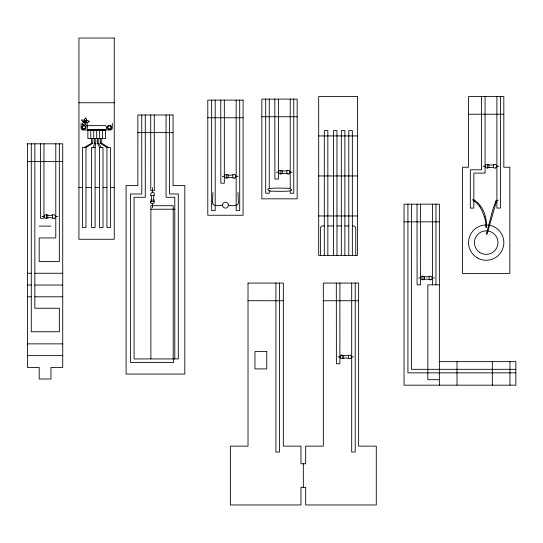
<?xml version="1.0" encoding="UTF-8"?>
<svg xmlns="http://www.w3.org/2000/svg" width="543" height="543" viewBox="0 0 543 543"><rect width="100%" height="100%" fill="white"/><g stroke="black" fill="none" stroke-linecap="round" stroke-linejoin="round"><path stroke-width="0.81" d="M150.879 358.923L150.886 205.716L173.203 205.722L173.203 358.923M261.841 116.752L261.841 99.104L297.15 99.104L297.15 198.833L261.848 198.833L261.841 116.752L297.15 116.752M439.362 361.638L515.85 361.638L515.85 385.177L404.053 385.177L404.053 204.175L439.362 204.175L439.362 385.177M54.205 218.367A5.668 5.668 0 0 1 52.807 218.116L52.148 217.967A8.288 8.288 0 0 0 49.875 217.716A8.288 8.288 0 0 0 47.594 217.96C45.632 219.263 43.209 217.315 44.682 215.204A1.127 1.127 0 0 1 45.279 214.804L45.537 214.763A5.668 5.668 0 0 1 46.936 214.967M52.148 215.116C54.117 213.833 56.54 215.761 55.067 217.886A1.127 1.127 0 0 1 54.463 218.279L54.205 218.327M234.583 178.165A5.668 5.668 0 0 1 233.185 177.907L232.526 177.758A8.288 8.288 0 0 0 230.246 177.507A8.288 8.288 0 0 0 227.972 177.751C226.003 179.054 223.58 177.106 225.053 174.995A1.127 1.127 0 0 1 225.657 174.595L225.915 174.554A5.668 5.668 0 0 1 227.313 174.758L227.972 174.907A8.288 8.288 0 0 0 230.246 175.158A8.288 8.288 0 0 0 232.526 174.914C234.488 173.617 236.911 175.559 235.438 177.676A1.127 1.127 0 0 1 234.841 178.07L234.583 178.118M287.233 173.78L286.582 173.611A8.288 8.288 0 0 0 284.308 173.36A8.288 8.288 0 0 0 282.027 173.604C280.066 174.907 277.636 172.959 279.116 170.841A1.127 1.127 0 0 1 279.713 170.448L279.971 170.4A5.668 5.668 0 0 1 281.369 170.611L282.027 170.76A8.288 8.288 0 0 0 284.308 171.011A8.288 8.288 0 0 0 286.582 170.767C288.543 169.464 290.973 171.412 289.5 173.522A1.127 1.127 0 0 1 288.896 173.923L288.638 173.964M341.452 355.074A5.668 5.668 0 0 1 342.85 355.326L343.509 355.475A8.288 8.288 0 0 0 345.789 355.726A8.288 8.288 0 0 0 348.07 355.482C350.025 354.192 352.455 356.133 350.982 358.244A1.127 1.127 0 0 1 350.378 358.638L350.12 358.685A5.668 5.668 0 0 1 348.721 358.475L348.063 358.326A8.288 8.288 0 0 0 345.789 358.075A8.288 8.288 0 0 0 343.509 358.319C341.547 359.622 339.124 357.674 340.597 355.563A1.127 1.127 0 0 1 341.194 355.163L341.452 355.122M430.843 279.815A5.668 5.668 0 0 1 429.452 279.564L428.794 279.414A8.288 8.288 0 0 0 426.513 279.163A8.288 8.288 0 0 0 424.232 279.407C422.271 280.711 419.848 278.763 421.32 276.652A1.127 1.127 0 0 1 421.925 276.251L422.176 276.211M423.581 276.394L424.239 276.563A8.288 8.288 0 0 0 426.513 276.815A8.288 8.288 0 0 0 428.794 276.57C430.755 275.267 433.178 277.215 431.705 279.333A1.127 1.127 0 0 1 431.108 279.726L430.85 279.774M495.311 168.052A5.668 5.668 0 0 1 493.92 167.801L493.261 167.651A8.288 8.288 0 0 0 490.981 167.4A8.288 8.288 0 0 0 488.7 167.644C486.738 168.948 484.315 167 485.788 164.882A1.127 1.127 0 0 1 486.385 164.488L486.643 164.441A5.668 5.668 0 0 1 488.042 164.651M488.048 164.631L488.7 164.8A8.288 8.288 0 0 0 490.981 165.052A8.288 8.288 0 0 0 493.261 164.807C495.223 163.511 497.646 165.445 496.173 167.563A1.127 1.127 0 0 1 495.576 167.963L495.318 168.004M212.931 192.48L212.693 199.288A48.001 48.001 0 0 1 212.625 200.611C210.928 206.747 218.639 205.994 222.521 205.166M85.95 123.085L85.896 122.799A0.896 0.896 0 0 0 85.563 122.216M95.106 147.492L91.591 147.492L91.611 227.517L95.106 227.517L95.106 147.492L95.785 143.277L95.785 138.567M84.233 122.82L84.396 122.528A0.896 0.896 0 0 1 84.857 122.107M101.772 143.25L108.709 147.492M93.348 147.492L94.604 143.277L94.604 138.567M100.577 138.608L100.543 143.406L106.937 147.492L110.48 147.492L110.48 227.517L106.937 227.517L106.937 147.492M495.888 200.991L493.153 208.634A79.807 79.807 0 0 0 492.487 210.833L486.352 234.087L487.01 234.325L496.064 202.668L495.868 201.039M89.106 121.245L89.045 121.361A1.955 1.955 0 0 1 88.835 121.666L88.495 121.924M84.851 119.107L85.421 118.374A2.179 2.179 0 0 1 85.848 117.94A2.179 2.179 0 0 1 86.14 118.483L86.466 119.351M473.842 200.849L474.412 200.177M88.434 121.971L88.176 122.148A9.883 9.883 0 0 0 87.925 122.331A4.697 4.697 0 0 1 87.688 122.508L87.559 122.575A0.842 0.842 0 0 1 87.07 122.677L87.07 122.67M85.977 147.492L85.977 227.517L82.427 227.517L82.427 147.492L85.977 147.492L92.799 143.277L92.799 138.567M84.206 147.492L91.624 143.277L92.799 143.277M86.581 120.716L86.649 120.695A1.772 1.772 0 0 1 86.9 120.607M270.516 191.116C270.835 191.034 300.808 192.534 288.957 188.319C288.645 188.394 258.909 186.806 270.434 191.116M86.9 120.614L87.233 120.607A3.02 3.02 0 0 1 87.579 120.655L88.529 120.933A7.018 7.018 0 0 0 89.133 121.103M150.744 202.335L150.784 202.593A1.127 1.127 0 0 0 151.178 203.197C153.302 204.663 155.23 202.247 153.947 200.279A8.288 8.288 0 0 1 153.696 197.998A8.288 8.288 0 0 1 153.94 195.724L154.117 195.073A5.668 5.668 0 0 0 154.348 193.668L154.26 193.41A1.127 1.127 0 0 0 153.866 192.806C151.741 191.34 149.814 193.756 151.097 195.724A8.288 8.288 0 0 1 151.348 198.005A8.288 8.288 0 0 1 151.103 200.279L150.927 200.93A5.668 5.668 0 0 0 150.696 202.335M82.353 124.856L82.461 124.856A2.796 2.796 0 0 0 82.882 124.815L84.715 123.967A2.817 2.817 0 0 0 84.993 123.607A2.817 2.817 0 0 0 85.149 124.035L86.649 125.379A2.796 2.796 0 0 0 87.036 125.548L87.138 125.589M150.879 209.245L174.785 209.218M323.329 300.761L358.631 300.713M78.939 102.763L114.24 102.763M468.521 114.234L468.521 96.579L503.829 96.579L503.829 167.237L509.829 167.237L509.829 273.407L462.561 273.407L462.561 167.237L468.521 167.237L468.521 114.234L503.829 114.234M207.786 117.763L243.094 117.763M137.861 132.635L173.054 132.635M318.693 135.933L357.525 135.933M95.785 143.277L94.57 143.25M97.591 138.641L97.591 143.352L98.86 143.359M100.577 143.311L101.751 143.311L101.751 138.608M27.15 143.814L62.73 143.814L62.73 367.401L50.967 367.401L50.967 379.014L39.198 379.014L39.198 367.401L27.428 367.401L27.428 143.814M99.457 147.492L103.007 147.492L103.007 227.517L99.457 227.517L99.457 147.492L97.591 143.352M27.428 161.468L62.73 161.468M483.114 166.226L485.401 166.226M496.56 166.226L498.847 166.226M276.435 172.185L278.729 172.185M289.881 172.185L292.175 172.185M318.693 175.946L357.525 175.946M222.379 176.332L224.673 176.332M235.825 176.332L238.119 176.332M78.939 187.484L82.427 187.484M85.977 187.484L91.611 187.484M95.106 187.484L99.457 187.484M103.007 187.484L106.937 187.484M110.48 187.484L114.24 187.484M151.008 195.385L154.036 195.385M151.137 200.095L153.907 200.095M150.798 201.494L154.246 201.494M318.693 215.958L357.525 215.958M42.001 216.542L44.295 216.542M55.447 216.542L57.741 216.542M404.053 221.829L439.362 221.829M324.293 225.956L322.813 225.956A2.355 2.355 0 0 0 320.458 228.311L320.458 255.38M327.843 225.956L333.477 225.956M336.972 225.956L341.323 225.956M344.873 225.956L348.803 225.956M352.346 225.956L353.405 225.956A2.355 2.355 0 0 1 355.76 228.311L355.76 255.38M39.198 226.112L50.961 226.112M27.428 273.258L31.284 273.258M34.833 273.258L62.73 273.258M418.646 277.989L420.934 277.989M432.092 277.989L434.38 277.989M439.362 284.837L427.836 284.837L427.836 379.706L439.362 379.706M27.428 285.027L31.284 285.027M34.833 285.027L62.73 285.027M27.428 296.797L31.284 296.797M34.833 296.797L62.73 296.797M27.428 343.862L62.73 343.862M27.428 355.631L62.73 355.631M337.916 356.9L340.21 356.9M351.362 356.9L353.656 356.9M515.85 369.321L411.458 369.321L411.458 204.175M515.85 372.851L407.915 372.851L407.915 204.175M248.015 300.713L283.324 300.761M228.406 205.166A2.939 2.939 0 0 1 223.994 207.711A2.939 2.939 0 0 1 223.994 202.614A2.939 2.939 0 0 1 228.406 205.166C232.289 205.994 239.999 206.747 238.309 200.611A48.001 48.001 0 0 1 238.241 199.288L238.004 192.48M83.283 122.094L83.31 122.1A0.842 0.842 0 0 1 82.848 121.863L82.746 121.754A4.697 4.697 0 0 1 82.563 121.517A9.883 9.883 0 0 0 82.427 121.333L81.905 120.607A1.955 1.955 0 0 1 81.789 120.254L81.769 120.173M85.78 122.012L85.943 122.046A0.91 0.91 0 0 0 86.71 121.87L86.751 121.68A0.862 0.862 0 0 0 85.733 121.842M47.594 215.116L46.942 214.947M86.412 120.743L86.439 120.75A2.328 2.328 0 0 0 86.554 119.331M91.563 143.25L91.624 138.567M84.056 120.179L83.737 120.078A3.02 3.02 0 0 0 83.398 120.017L82.407 119.996A7.018 7.018 0 0 1 81.783 119.989M474.358 200.143C483.141 205.845 487.139 217.471 486.48 227.592L485.7 227.571A24.041 24.041 0 0 0 485.137 219.304M85.699 123.159L85.332 122.385M479.761 206.578L481.879 210.385L484.159 216.345M101.229 147.492L98.772 143.352L98.772 138.641M83.893 121.374L83.9 121.225A0.862 0.862 0 0 1 84.81 121.7M290.206 191.034L290.213 193.26L293.763 193.26L293.756 99.104M481.519 96.579L481.58 169.816L470.313 169.816L470.313 208.071L473.842 208.071L473.842 173.102L485.075 173.102L485.075 96.579M417.031 204.175L417.092 284.837L420.587 284.865L420.587 204.175M336.321 283.066L336.389 363.749L339.884 363.776L339.884 357.213M274.819 99.104L274.887 179.034L278.383 179.061L278.383 99.104M220.763 100.109L220.825 183.181L224.327 183.208L224.327 100.109M150.71 114.987L150.791 190.681L154.287 190.681L154.287 114.987M141.73 114.987L141.798 193.987L130.53 193.987L130.53 362.459L173.556 362.459L173.556 358.923M40.399 143.814L40.467 218.306L43.963 218.306L43.963 143.814M509.965 361.638L509.965 385.177M500.429 96.579L500.429 208.071L496.886 208.071L496.886 96.579M493.601 164.712L493.601 167.739M492.318 361.638L492.318 385.177M488.883 164.841L488.883 167.604M487.485 164.502L487.485 167.95M457.009 361.638L457.009 385.177M435.961 204.175L435.961 284.837M432.418 204.175L432.418 284.837M429.133 276.475L429.133 279.502M424.416 276.611L424.416 279.373M423.017 276.272L423.017 279.713M355.237 283.066L355.224 452.007L351.694 452.007L351.694 357.213M352.346 255.38L352.346 130.605L348.803 130.605L348.803 255.38M351.694 283.066L351.694 356.337M348.402 355.387L348.402 358.414M344.873 255.38L344.873 130.605L341.323 130.605L341.323 255.38M343.692 355.522L343.692 358.285M342.294 355.176L342.294 358.624M339.884 283.066L339.884 356.337M336.972 255.38L336.972 130.605L333.477 130.605L333.477 255.38M327.843 255.38L327.843 130.605L324.293 130.605L324.293 255.38M303.327 463.776L303.327 487.309M290.206 99.104L290.206 188.394M286.921 170.672L286.921 173.699M282.211 170.801L282.211 173.563M280.812 170.461L280.812 173.909M279.441 283.066L279.441 452.041L275.912 452.041L275.912 283.066M269.253 99.104L269.253 188.401M269.253 191.034L269.253 193.26L265.703 193.26L265.703 99.104M239.701 100.109L239.701 210.616L236.151 210.616L236.151 100.109M232.866 174.819L232.866 177.846M228.155 174.955L228.155 177.717M226.757 174.615L226.757 178.056M215.191 100.109L215.191 210.616L211.648 210.616L211.648 100.109M174.785 358.923L174.785 197.272L166.049 197.272L166.049 114.987M169.579 114.987L169.579 193.987L178.314 193.987L178.314 358.923L134.06 358.923L134.06 197.272L145.293 197.272L145.293 114.987M152.522 187.62L152.522 192.426M152.522 203.577L152.522 207.779M112.286 123.268L112.286 128.067A1.955 1.955 0 0 1 110.331 130.015L83.052 130.015A1.955 1.955 0 0 1 81.097 128.067L81.097 123.268M102.573 130.334L102.573 138.567M99.634 130.334L99.634 138.567M96.688 130.334L96.688 138.567M93.749 130.334L93.749 138.567M90.803 130.334L90.803 138.567M59.336 143.814L59.336 261.495L39.184 261.495L39.184 237.956L55.793 237.956L55.793 143.814M52.488 215.028L52.488 218.055M47.777 215.164L47.777 217.926M46.379 214.824L46.379 218.266M34.833 143.814L34.833 308.234L59.336 308.234L59.336 331.766L31.284 331.766L31.284 143.814M47.594 215.123A8.288 8.288 0 0 0 49.875 215.367A8.288 8.288 0 0 0 52.155 215.123M288.638 174.011A5.668 5.668 0 0 1 287.24 173.76M422.183 276.163A5.668 5.668 0 0 1 423.581 276.414M473.815 200.896A23.458 23.458 0 0 1 479.815 206.537M484.159 216.345A44.377 44.377 0 0 1 485.082 219.318M472.125 199.878A2.057 2.057 0 0 1 474.148 200.489M495.949 201.853A2.532 2.532 0 0 1 498.216 200.109M85.495 120.485A0.862 0.862 0 0 1 85.455 121.462M85.129 122.25A1.337 1.337 0 0 1 84.62 122.793M84.545 121.849A0.91 0.91 0 0 1 83.866 121.435M85.19 121.415A0.862 0.862 0 0 1 85.441 120.471M84.769 119.06A2.328 2.328 0 0 0 84.43 120.417L84.274 120.336A1.772 1.772 0 0 0 84.063 120.173M87.016 122.854A2.26 2.26 0 0 1 87.213 124.062L87.24 124.836A3.889 3.889 0 0 1 87.185 125.576M83.296 122.29A2.26 2.26 0 0 0 82.753 123.383L82.475 124.116A3.889 3.889 0 0 0 82.312 124.836M248.015 283.066L248.015 446.122L230.368 446.122L230.368 504.963L300.971 504.963L300.971 487.309L305.682 487.309L305.682 504.963L376.285 504.963L376.285 446.122L358.631 446.122L358.631 283.066L323.323 283.066L323.329 446.122L305.675 446.122L305.675 463.776L300.971 463.776L300.971 446.122L283.324 446.122L283.324 283.066L248.015 283.066M87.28 126.166L87.28 129.241L87.735 129.729L105.518 129.743C106.917 129.288 106.849 126.159 105.559 125.623L87.864 125.623L87.28 126.125M114.24 38.037L78.939 38.037L78.939 239.266L114.24 239.266L114.24 38.037M357.525 96.511L318.693 96.511L318.693 255.38L357.525 255.38L357.525 96.511M243.094 100.109L207.786 100.109L207.786 215.245L243.094 215.245L243.094 100.109M173.054 114.987L137.861 114.987L137.861 185.591L126.091 185.591L126.091 374.066L184.817 374.066L184.817 185.591L173.054 185.591L173.054 114.987M105.518 130.334L87.864 130.334L87.864 138.567L105.518 138.567L105.518 130.334M266.769 351.45L254.959 351.45L254.959 368.914L266.769 368.914L266.769 351.45M477.372 257.911A17.654 17.654 0 0 0 503.85 242.626A17.654 17.654 0 0 0 477.372 227.334A17.654 17.654 0 0 0 477.372 257.911M479.605 252.366A11.77 11.77 0 0 0 497.938 243.461A11.77 11.77 0 0 0 481.057 232.037A11.77 11.77 0 0 0 479.605 252.366M83.16 128.61A1.48 1.48 0 0 0 85.421 127.401A1.48 1.48 0 0 0 83.249 126.044A1.48 1.48 0 0 0 83.16 128.61M108.322 129.132A2.104 2.104 0 0 0 111.539 127.429A2.104 2.104 0 0 0 108.451 125.494A2.104 2.104 0 0 0 108.322 129.132M82.835 129.139A2.104 2.104 0 0 0 86.045 127.429A2.104 2.104 0 0 0 82.957 125.501A2.104 2.104 0 0 0 82.835 129.139M108.648 128.61A1.48 1.48 0 0 0 110.915 127.408A1.48 1.48 0 0 0 108.743 126.044A1.48 1.48 0 0 0 108.648 128.61"/></g></svg>
